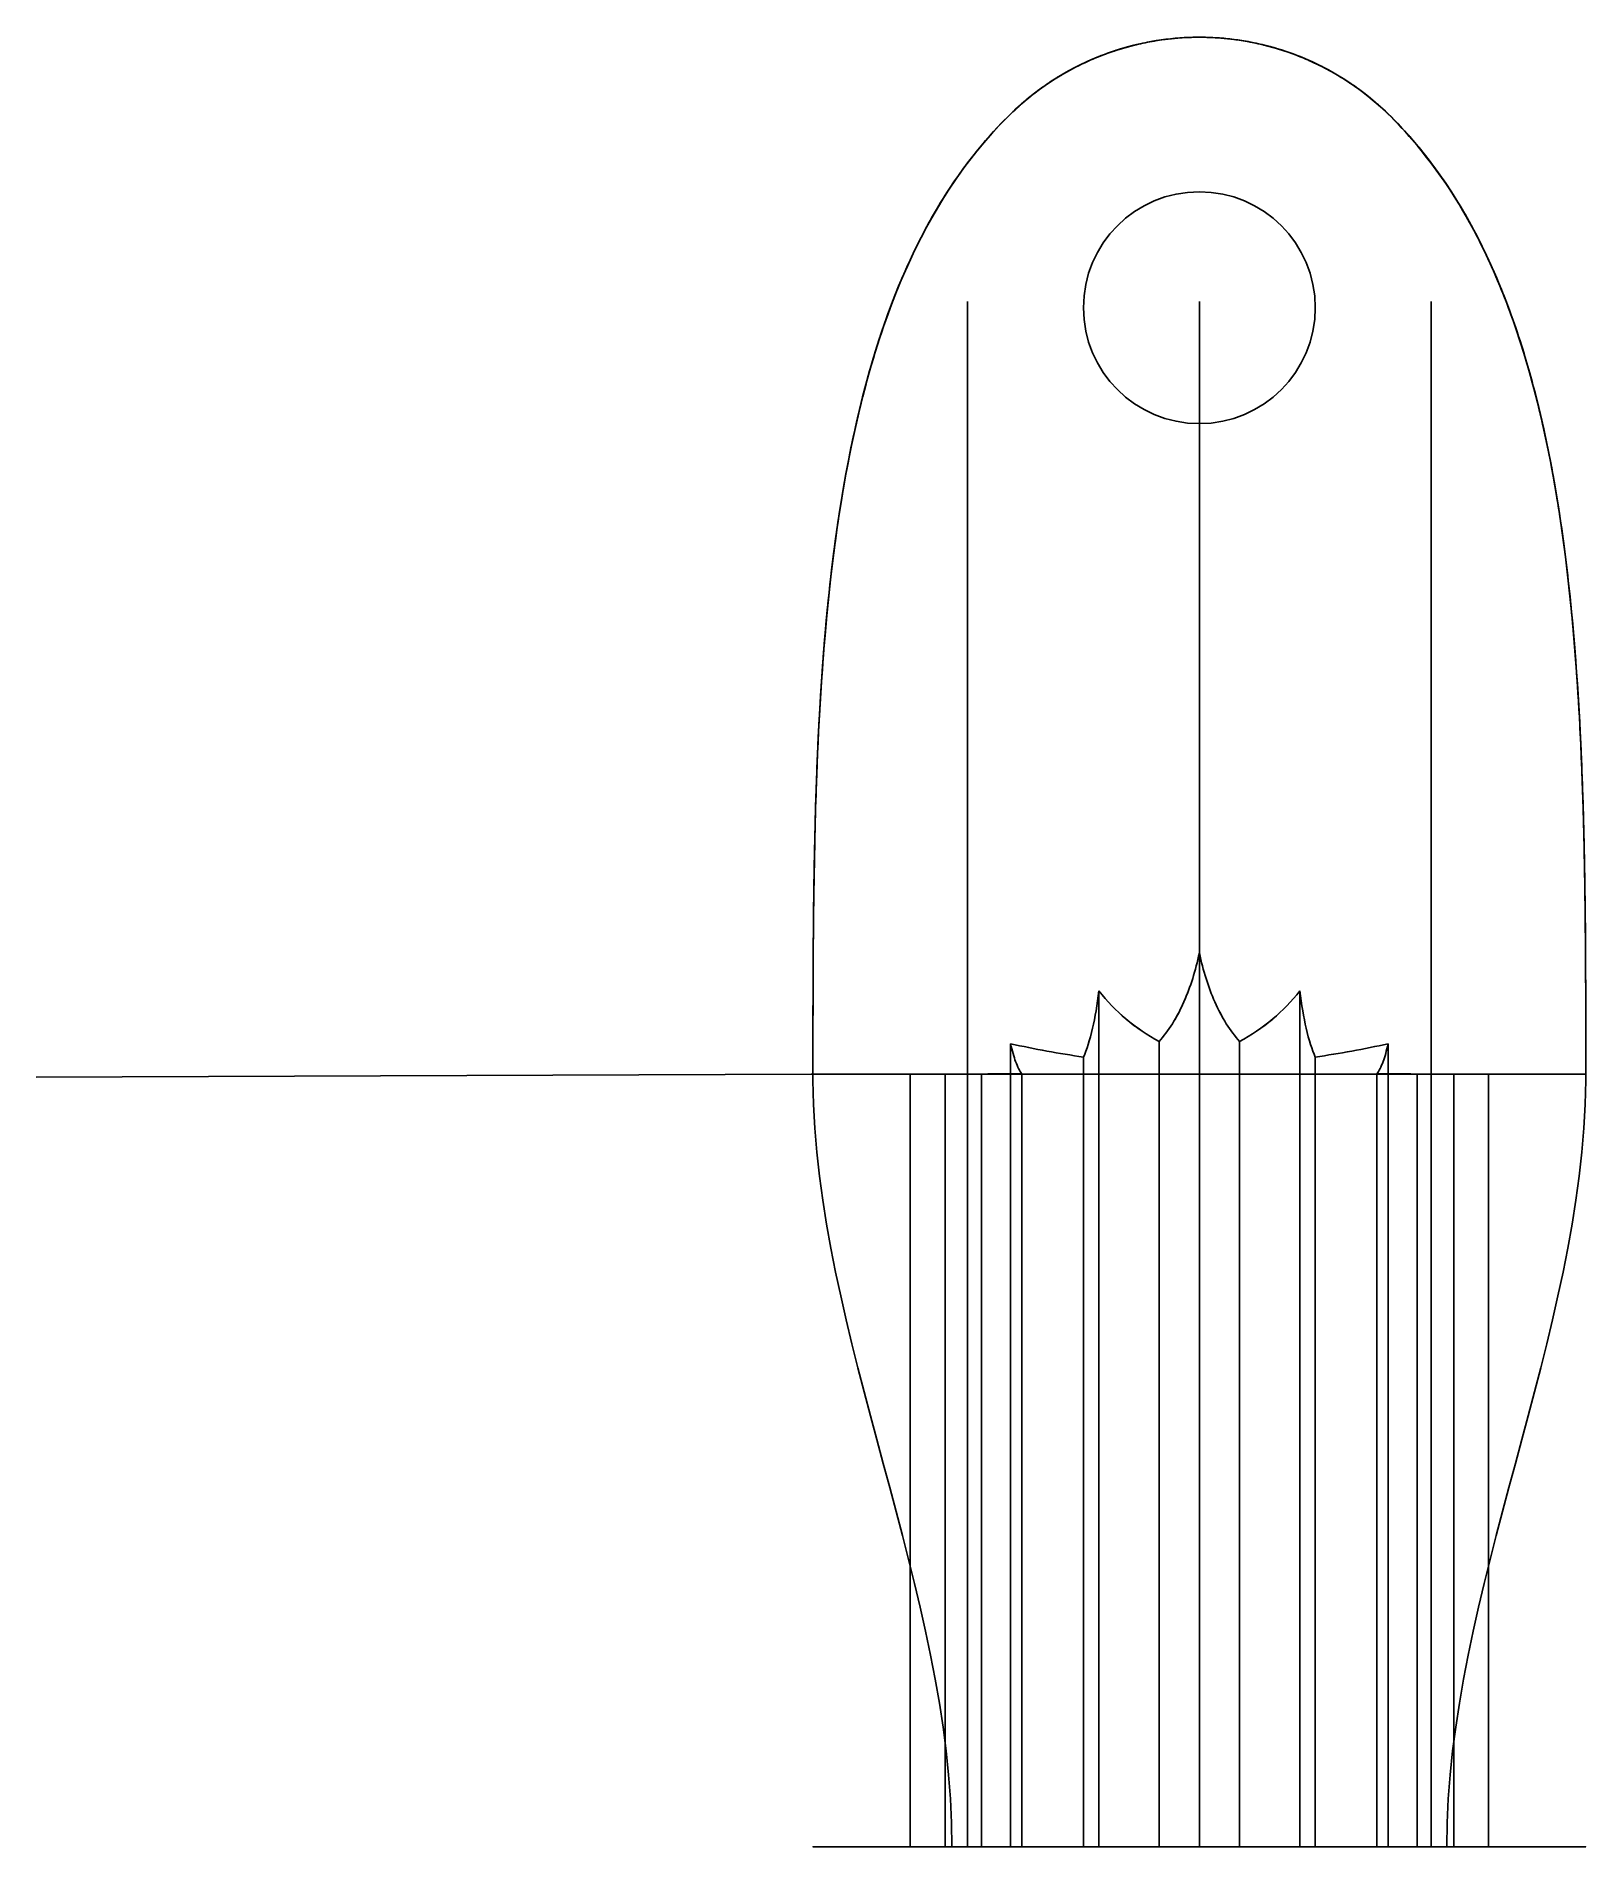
# Model space of a CAD drawing. Header units: millimetres. Extents: x -238 to 92, y -32 to 571.
# Drawn here: x -238.05 to -218, y 430 to 453.43 of the extents above.
import ezdxf

# ---------------------------------------------------------------- set-up
doc = ezdxf.new("R2010")
doc.units = ezdxf.units.MM

msp = doc.modelspace()

# ---------------------------------------------------------------- linework, layer by layer
for p, q in [((-225.45, 452.418, -50), (-225.45, 452.418, -48)), ((-225.45, 452.418, -40), (-225.45, 452.418, -38)), ((-226, 450, -50), (-226, 433.09, -50)), ((-223, 450, -50), (-223, 440, -50)), ((-220, 450, -50), (-220, 433.09, -50)), ((-223, 430, -47.8), (-223, 441.569, -47.8)), ((-223, 430, -40.2), (-223, 441.569, -40.2)), ((-224.3, 430, -47.571), (-224.3, 441.078, -47.571)), ((-224.3, 430, -40.429), (-224.3, 441.078, -40.429)), ((-221.7, 430, -47.571), (-221.7, 441.078, -47.571)), ((-221.7, 430, -40.429), (-221.7, 441.078, -40.429)), ((-225.443, 430, -46.911), (-225.443, 440.392, -46.911)), ((-225.443, 430, -41.089), (-225.443, 440.392, -41.089)), ((-223.521, 430, -46.954), (-223.521, 440.422, -46.954)), ((-223.521, 430, -41.046), (-223.521, 440.422, -41.046)), ((-222.479, 430, -46.954), (-222.479, 440.422, -46.954)), ((-222.479, 430, -41.046), (-222.479, 440.422, -41.046)), ((-220.557, 430, -46.911), (-220.557, 440.392, -46.911)), ((-220.557, 430, -41.089), (-220.557, 440.392, -41.089)), ((-224.5, 430, -46.598), (-224.5, 440.219, -46.598)), ((-224.5, 430, -41.402), (-224.5, 440.219, -41.402)), ((-221.5, 430, -46.598), (-221.5, 440.219, -46.598)), ((-221.5, 430, -41.402), (-221.5, 440.219, -41.402)), ((-218, 440, -50), (-228, 440, -50)), ((-228, 440, -50), (-228, 440, -45.908)), ((-228, 440, -45.908), (-228, 440, -42.092)), ((-228, 440, -42.092), (-228, 440, -38)), ((-228, 440, -38), (-218, 440, -38)), ((-226.742, 430, -43.34), (-226.742, 440, -43.34)), ((-226.742, 430, -44.66), (-226.742, 440, -44.66)), ((-225.819, 440, -42.974), (-226.742, 440, -43.34)), ((-226.742, 440, -43.34), (-226, 440, -44)), ((-226, 440, -44), (-226.742, 440, -44.66)), ((-226.742, 440, -44.66), (-225.819, 440, -45.026)), ((-226.291, 430, -42.1), (-226.291, 440, -42.1)), ((-226.291, 430, -45.9), (-226.291, 440, -45.9)), ((-226.002, 440, -42.092), (-226.291, 440, -42.1)), ((-226.291, 440, -42.1), (-225.819, 440, -42.974)), ((-225.819, 440, -45.026), (-226.291, 440, -45.9)), ((-226.291, 440, -45.9), (-226.002, 440, -45.908)), ((-226, 430, -44), (-226, 440, -44)), ((-225.819, 430, -42.974), (-225.819, 440, -42.974)), ((-225.819, 430, -45.026), (-225.819, 440, -45.026)), ((-225.298, 430, -42.072), (-225.298, 440.004, -42.072)), ((-225.298, 430, -45.928), (-225.298, 440.004, -45.928)), ((-220.702, 430, -45.928), (-220.702, 440.004, -45.928)), ((-220.702, 430, -42.072), (-220.702, 440.004, -42.072)), ((-220.181, 430, -45.026), (-220.181, 440, -45.026)), ((-220.181, 430, -42.974), (-220.181, 440, -42.974)), ((-219.709, 440, -45.9), (-220.181, 440, -45.026)), ((-220.181, 440, -45.026), (-219.258, 440, -44.66)), ((-219.258, 440, -43.34), (-220.181, 440, -42.974)), ((-220.181, 440, -42.974), (-219.709, 440, -42.1)), ((-220, 430, -44), (-220, 440, -44)), ((-219.258, 440, -44.66), (-220, 440, -44)), ((-220, 440, -44), (-219.258, 440, -43.34)), ((-219.709, 440, -42.1), (-219.998, 440, -42.092)), ((-219.998, 440, -45.908), (-219.709, 440, -45.9)), ((-219.709, 430, -45.9), (-219.709, 440, -45.9)), ((-219.709, 430, -42.1), (-219.709, 440, -42.1)), ((-219.258, 430, -44.66), (-219.258, 440, -44.66)), ((-219.258, 430, -43.34), (-219.258, 440, -43.34)), ((-218, 440, -45.908), (-218, 440, -50)), ((-218, 440, -42.092), (-218, 440, -45.908)), ((-218, 440, -38), (-218, 440, -42.092)), ((-218, 440, -45.908), (-218, 440, -42.092)), ((-225.819, 430, -45.026), (-226.742, 430, -44.66)), ((-226.742, 430, -44.66), (-226, 430, -44)), ((-226, 430, -44), (-226.742, 430, -43.34)), ((-226.742, 430, -43.34), (-225.819, 430, -42.974)), ((-225.298, 430, -45.928), (-226.291, 430, -45.9)), ((-226.291, 430, -45.9), (-225.819, 430, -45.026)), ((-225.819, 430, -42.974), (-226.291, 430, -42.1)), ((-226.291, 430, -42.1), (-225.298, 430, -42.072)), ((-225.298, 430, -42.072), (-225.443, 430, -41.089)), ((-225.443, 430, -41.089), (-224.5, 430, -41.402)), ((-224.5, 430, -46.598), (-225.443, 430, -46.911)), ((-225.443, 430, -46.911), (-225.298, 430, -45.928)), ((-224.5, 430, -41.402), (-224.3, 430, -40.429)), ((-224.3, 430, -47.571), (-224.5, 430, -46.598)), ((-224.3, 430, -40.429), (-223.521, 430, -41.046)), ((-223.521, 430, -46.954), (-224.3, 430, -47.571)), ((-223.521, 430, -41.046), (-223, 430, -40.2)), ((-223, 430, -47.8), (-223.521, 430, -46.954)), ((-223, 430, -40.2), (-222.479, 430, -41.046)), ((-222.479, 430, -46.954), (-223, 430, -47.8)), ((-222.479, 430, -41.046), (-221.7, 430, -40.429)), ((-221.7, 430, -47.571), (-222.479, 430, -46.954)), ((-221.7, 430, -40.429), (-221.5, 430, -41.402)), ((-221.5, 430, -46.598), (-221.7, 430, -47.571)), ((-221.5, 430, -41.402), (-220.557, 430, -41.089)), ((-220.557, 430, -46.911), (-221.5, 430, -46.598)), ((-220.557, 430, -41.089), (-220.702, 430, -42.072)), ((-220.702, 430, -42.072), (-219.709, 430, -42.1)), ((-219.709, 430, -45.9), (-220.702, 430, -45.928)), ((-220.702, 430, -45.928), (-220.557, 430, -46.911)), ((-219.709, 430, -42.1), (-220.181, 430, -42.974)), ((-220.181, 430, -42.974), (-219.258, 430, -43.34)), ((-219.258, 430, -44.66), (-220.181, 430, -45.026)), ((-220.181, 430, -45.026), (-219.709, 430, -45.9)), ((-219.258, 430, -43.34), (-220, 430, -44)), ((-220, 430, -44), (-219.258, 430, -44.66))]:
    msp.add_line(p, q)
at = {"extrusion": (-0.999983, -0.004066, 0.004185)}
for p, q in [((-228.025, 440, -44), (-238.051, 439.959, -43.958)), ((-228, 440, -38), (-228.025, 440, -44))]:
    msp.add_line(p, q, dxfattribs=at)
msp.add_circle((-223, 449.918, -50), 1.5)
at = {"extrusion": (5.77453e-51, -4.57651e-50, -1)}
msp.add_circle((223, 449.918, 38), 1.5, dxfattribs=at)
at = {"extrusion": (2.22045e-16, 1, 0)}
for start, end in [(309.8056, 50.1944), (50.1944, 129.8056), (230.1944, 309.8056), (129.8056, 230.1944)]:
    msp.add_arc((223, -44, 430), 5, start, end, dxfattribs=at)
for points, knots in [([(-225.45, 452.418, -48), (-225.145, 452.717, -48), (-224.788, 452.958, -48), (-223.99, 453.304, -48), (-223.554, 453.402, -48), (-222.65, 453.431, -48), (-222.189, 453.354, -48), (-221.324, 453.026, -48), (-220.928, 452.777, -48), (-220.435, 452.31, -48), (-220.058, 451.931, -48), (-219.189, 450.533, -48), (-218.862, 449.634, -48), (-218.369, 447.678, -48), (-218.224, 446.544, -48), (-218.1, 444.973, -48), (-218.072, 444.476, -48), (-218.046, 443.804, -48), (-218.039, 443.625, -48), (-218.027, 443.192, -48), (-218.022, 442.985, -48), (-218.01, 442.418, -47.997), (-218.005, 441.932, -47.939), (-218.001, 441.202, -47.662), (-218.001, 440.938, -47.506), (-218, 440.505, -47.097), (-218, 440.345, -46.868), (-218, 440.12, -46.388), (-218, 440.048, -46.15), (-218, 440, -45.908)], [0, 0, 0, 0, 1.281842, 1.281842, 2.609353, 2.609353, 3.996278, 3.996278, 5.385393, 5.385393, 6.0341, 6.0341, 6.876932, 6.876932, 7.866801, 7.866801, 8.318232, 8.318232, 8.482194, 8.482194, 8.714862, 8.714862, 9.832546, 9.832546, 10.571944, 10.571944, 11.247936, 11.247936, 11.834434, 11.834434, 11.834434, 11.834434]), ([(-218, 440, -42.092), (-218, 440.067, -41.751), (-218, 440.182, -41.421), (-218, 440.522, -40.882), (-218, 440.718, -40.676), (-218.001, 441.206, -40.334), (-218.003, 441.488, -40.213), (-218.007, 442.001, -40.076), (-218.009, 442.225, -40.04), (-218.015, 442.611, -40.006), (-218.018, 442.772, -40), (-218.06, 444.735, -40), (-218.168, 446.492, -40), (-218.657, 448.924, -40), (-218.91, 449.803, -40), (-219.594, 451.247, -40), (-219.982, 451.842, -40), (-220.664, 452.535, -40), (-221.043, 452.893, -40), (-222.051, 453.316, -40), (-222.483, 453.407, -40), (-223.355, 453.427, -40), (-223.789, 453.356, -40), (-224.42, 453.126, -40), (-224.632, 453.023, -40), (-225.056, 452.763, -40), (-225.263, 452.601, -40), (-225.45, 452.418, -40)], [2.950624, 2.950624, 2.950624, 2.950624, 3.900961, 3.900961, 4.693983, 4.693983, 5.532603, 5.532603, 6.147194, 6.147194, 6.593529, 6.593529, 11.617976, 11.617976, 14.398291, 14.398291, 16.632721, 16.632721, 17.444056, 17.444056, 17.984898, 17.984898, 18.523932, 18.523932, 18.815025, 18.815025, 19.139061, 19.139061, 19.139061, 19.139061]), ([(-228, 440, -45.908), (-228, 440.034, -46.079), (-228, 440.079, -46.247), (-228, 440.249, -46.701), (-228, 440.403, -46.968), (-228, 440.81, -47.404), (-227.999, 441.038, -47.565), (-227.997, 441.618, -47.842), (-227.994, 441.973, -47.927), (-227.987, 442.476, -47.985), (-227.985, 442.625, -47.994), (-227.978, 442.97, -48.003), (-227.972, 443.253, -48), (-227.897, 445.604, -48), (-227.723, 447.57, -48), (-227.034, 449.885, -48), (-226.784, 450.52, -48), (-226.175, 451.587, -48), (-225.846, 452.03, -48), (-225.45, 452.418, -48)], [0.902429, 0.902429, 0.902429, 0.902429, 1.418481, 1.418481, 2.352992, 2.352992, 3.203409, 3.203409, 4.277036, 4.277036, 4.721943, 4.721943, 5.30996, 5.30996, 8.975186, 8.975186, 10.390495, 10.390495, 11.555447, 11.555447, 11.555447, 11.555447]), ([(-225.45, 452.418, -40), (-226.038, 451.841, -40), (-226.476, 451.146, -40), (-227.173, 449.562, -40), (-227.411, 448.653, -40), (-227.672, 447.224, -40), (-227.746, 446.675, -40), (-227.878, 445.383, -40), (-227.923, 444.62, -40), (-227.969, 443.404, -40), (-227.977, 443.008, -39.998), (-227.99, 442.357, -40.009), (-227.995, 441.883, -40.073), (-227.999, 441.169, -40.356), (-227.999, 440.91, -40.515), (-228, 440.485, -40.928), (-228, 440.328, -41.161), (-228, 440.114, -41.634), (-228, 440.046, -41.86), (-228, 440, -42.092)], [0, 0, 0, 0, 2.471673, 2.471673, 5.196218, 5.196218, 6.847188, 6.847188, 9.110065, 9.110065, 10.522814, 10.522814, 13.908404, 13.908404, 16.174694, 16.174694, 18.268131, 18.268131, 19.995935, 19.995935, 19.995935, 19.995935]), ([(-223.521, 440.422, -46.954), (-223.399, 440.559, -47.152), (-223.291, 440.728, -47.328), (-223.115, 441.127, -47.614), (-223.049, 441.339, -47.72), (-223, 441.569, -47.8)], [-1.703509, -1.703509, -1.703509, -1.703509, -0.891751, -0.891751, -0.141831, -0.141831, -0.141831, -0.141831]), ([(-223, 441.569, -40.2), (-223.049, 441.339, -40.28), (-223.115, 441.125, -40.387), (-223.291, 440.727, -40.673), (-223.4, 440.559, -40.848), (-223.521, 440.422, -41.046)], [-1.619494, -1.619494, -1.619494, -1.619494, -0.867087, -0.867087, -0.057804, -0.057804, -0.057804, -0.057804]), ([(-223, 441.569, -47.8), (-222.951, 441.339, -47.72), (-222.885, 441.125, -47.613), (-222.709, 440.728, -47.327), (-222.601, 440.559, -47.152), (-222.479, 440.422, -46.954)], [-1.619494, -1.619494, -1.619494, -1.619494, -0.867222, -0.867222, -0.057804, -0.057804, -0.057804, -0.057804]), ([(-222.479, 440.422, -41.046), (-222.601, 440.559, -40.848), (-222.709, 440.728, -40.672), (-222.885, 441.126, -40.386), (-222.951, 441.339, -40.28), (-223, 441.569, -40.2)], [-1.703509, -1.703509, -1.703509, -1.703509, -0.891861, -0.891861, -0.141831, -0.141831, -0.141831, -0.141831]), ([(-224.5, 440.219, -46.598), (-224.457, 440.315, -46.806), (-224.418, 440.438, -46.998), (-224.35, 440.734, -47.328), (-224.322, 440.897, -47.461), (-224.3, 441.078, -47.571)], [-1.443001, -1.443001, -1.443001, -1.443001, -0.742139, -0.742139, -0.098434, -0.098434, -0.098434, -0.098434]), ([(-224.3, 441.078, -40.429), (-224.322, 440.897, -40.539), (-224.35, 440.734, -40.672), (-224.418, 440.438, -41.002), (-224.457, 440.315, -41.194), (-224.5, 440.219, -41.402)], [-1.399232, -1.399232, -1.399232, -1.399232, -0.755334, -0.755334, -0.054713, -0.054713, -0.054713, -0.054713]), ([(-224.3, 441.078, -47.571), (-224.194, 440.94, -47.487), (-224.076, 440.819, -47.393), (-223.814, 440.599, -47.186), (-223.67, 440.503, -47.072), (-223.521, 440.422, -46.954)], [-1.25349, -1.25349, -1.25349, -1.25349, -0.672948, -0.672948, -0.054273, -0.054273, -0.054273, -0.054273]), ([(-223.521, 440.422, -41.046), (-223.67, 440.504, -40.928), (-223.815, 440.6, -40.813), (-224.076, 440.82, -40.606), (-224.194, 440.941, -40.513), (-224.3, 441.078, -40.429)], [-1.272022, -1.272022, -1.272022, -1.272022, -0.651616, -0.651616, -0.07262, -0.07262, -0.07262, -0.07262]), ([(-222.479, 440.422, -46.954), (-222.33, 440.504, -47.072), (-222.185, 440.6, -47.187), (-221.924, 440.82, -47.394), (-221.806, 440.941, -47.487), (-221.7, 441.078, -47.571)], [-1.27202, -1.27202, -1.27202, -1.27202, -0.651443, -0.651443, -0.07262, -0.07262, -0.07262, -0.07262]), ([(-221.7, 441.078, -40.429), (-221.806, 440.94, -40.513), (-221.924, 440.819, -40.607), (-222.186, 440.599, -40.814), (-222.331, 440.503, -40.928), (-222.479, 440.422, -41.046)], [-1.253492, -1.253492, -1.253492, -1.253492, -0.672766, -0.672766, -0.054273, -0.054273, -0.054273, -0.054273]), ([(-221.7, 441.078, -47.571), (-221.678, 440.897, -47.461), (-221.65, 440.734, -47.328), (-221.582, 440.438, -46.998), (-221.543, 440.315, -46.806), (-221.5, 440.219, -46.598)], [-1.399232, -1.399232, -1.399232, -1.399232, -0.75535, -0.75535, -0.054713, -0.054713, -0.054713, -0.054713]), ([(-221.5, 440.219, -41.402), (-221.543, 440.315, -41.194), (-221.582, 440.438, -41.002), (-221.65, 440.734, -40.672), (-221.678, 440.897, -40.539), (-221.7, 441.078, -40.429)], [-1.443001, -1.443001, -1.443001, -1.443001, -0.742152, -0.742152, -0.098434, -0.098434, -0.098434, -0.098434]), ([(-225.298, 440.004, -45.928), (-225.325, 440.041, -46.112), (-225.352, 440.093, -46.293), (-225.4, 440.224, -46.622), (-225.422, 440.3, -46.771), (-225.443, 440.392, -46.911)], [-1.134364, -1.134364, -1.134364, -1.134364, -0.567048, -0.567048, -0.060294, -0.060294, -0.060294, -0.060294]), ([(-225.443, 440.392, -41.089), (-225.422, 440.3, -41.229), (-225.4, 440.224, -41.378), (-225.352, 440.093, -41.707), (-225.325, 440.041, -41.888), (-225.298, 440.004, -42.072)], [-1.124839, -1.124839, -1.124839, -1.124839, -0.618107, -0.618107, -0.050922, -0.050922, -0.050922, -0.050922]), ([(-220.557, 440.392, -46.911), (-220.578, 440.3, -46.771), (-220.6, 440.224, -46.622), (-220.648, 440.093, -46.293), (-220.675, 440.041, -46.112), (-220.702, 440.004, -45.928)], [-1.124839, -1.124839, -1.124839, -1.124839, -0.618113, -0.618113, -0.050922, -0.050922, -0.050922, -0.050922]), ([(-220.702, 440.004, -42.072), (-220.675, 440.041, -41.888), (-220.648, 440.093, -41.707), (-220.6, 440.224, -41.378), (-220.578, 440.3, -41.229), (-220.557, 440.392, -41.089)], [-1.134364, -1.134364, -1.134364, -1.134364, -0.567053, -0.567053, -0.060294, -0.060294, -0.060294, -0.060294])]:
    msp.add_open_spline(points, degree=3, knots=knots)
for points in [[(-225.45, 452.418, -50), (-224.009, 453.83, -50), (-221.991, 453.83, -50), (-220.55, 452.418, -50), (-218.014, 449.932, -50), (-218, 444.973, -50), (-218, 440, -50)], [(-225.45, 452.418, -38), (-224.009, 453.83, -38), (-221.991, 453.83, -38), (-220.55, 452.418, -38), (-218.014, 449.932, -38), (-218, 444.973, -38), (-218, 440, -38)]]:
    msp.add_rational_spline(points, [1, 0.809428561903, 0.809428561903, 1, 1, 1, 1], degree=3, knots=[2, 2, 2, 2, 3.550795, 3.550795, 3.550795, 4.545351, 4.545351, 4.545351, 4.545351])
for points in [[(-228, 440, -50), (-228, 444.973, -50), (-227.986, 449.932, -50), (-225.45, 452.418, -50)], [(-228, 440, -38), (-228, 444.973, -38), (-227.986, 449.932, -38), (-225.45, 452.418, -38)], [(-225.443, 440.392, -46.911), (-225.131, 440.324, -46.808), (-224.814, 440.267, -46.702), (-224.5, 440.219, -46.598)], [(-224.5, 440.219, -41.402), (-224.814, 440.267, -41.298), (-225.131, 440.324, -41.192), (-225.443, 440.392, -41.089)], [(-221.5, 440.219, -46.598), (-221.186, 440.267, -46.702), (-220.869, 440.324, -46.808), (-220.557, 440.392, -46.911)], [(-220.557, 440.392, -41.089), (-220.869, 440.324, -41.192), (-221.186, 440.267, -41.298), (-221.5, 440.219, -41.402)], [(-228, 440, -45.908), (-227.334, 440, -45.908), (-226.668, 440, -45.908), (-226.002, 440, -45.908)], [(-226.002, 440, -42.092), (-226.668, 440, -42.092), (-227.334, 440, -42.092), (-228, 440, -42.092)], [(-228, 439.918, -38), (-228, 439.946, -38), (-228, 439.973, -38), (-228, 440, -38)], [(-228, 439.918, -50), (-228, 439.946, -50), (-228, 439.973, -50), (-228, 440, -50)], [(-226.201, 430, -40.159), (-226.201, 433.306, -40.159), (-227.971, 436.612, -38.035), (-228, 439.918, -38)], [(-226.201, 430, -47.841), (-226.201, 433.306, -47.841), (-227.971, 436.612, -49.965), (-228, 439.918, -50)], [(-226.002, 440, -45.908), (-225.767, 440.001, -45.915), (-225.533, 440.003, -45.922), (-225.298, 440.004, -45.928)], [(-225.298, 440.004, -42.072), (-225.533, 440.003, -42.078), (-225.767, 440.001, -42.085), (-226.002, 440, -42.092)], [(-220.702, 440.004, -45.928), (-220.467, 440.003, -45.922), (-220.233, 440.001, -45.915), (-219.998, 440, -45.908)], [(-219.998, 440, -42.092), (-220.233, 440.001, -42.085), (-220.467, 440.003, -42.078), (-220.702, 440.004, -42.072)], [(-219.998, 440, -45.908), (-219.332, 440, -45.908), (-218.666, 440, -45.908), (-218, 440, -45.908)], [(-218, 440, -42.092), (-218.666, 440, -42.092), (-219.332, 440, -42.092), (-219.998, 440, -42.092)], [(-219.799, 430, -40.159), (-219.799, 433.306, -40.159), (-218.029, 436.612, -38.035), (-218, 439.918, -38)], [(-219.799, 430, -47.841), (-219.799, 433.306, -47.841), (-218.029, 436.612, -49.965), (-218, 439.918, -50)], [(-218, 440, -38), (-218, 439.973, -38), (-218, 439.946, -38), (-218, 439.918, -38)], [(-218, 440, -50), (-218, 439.973, -50), (-218, 439.946, -50), (-218, 439.918, -50)]]:
    msp.add_open_spline(points, degree=3)

doc.saveas('drawing.dxf')
